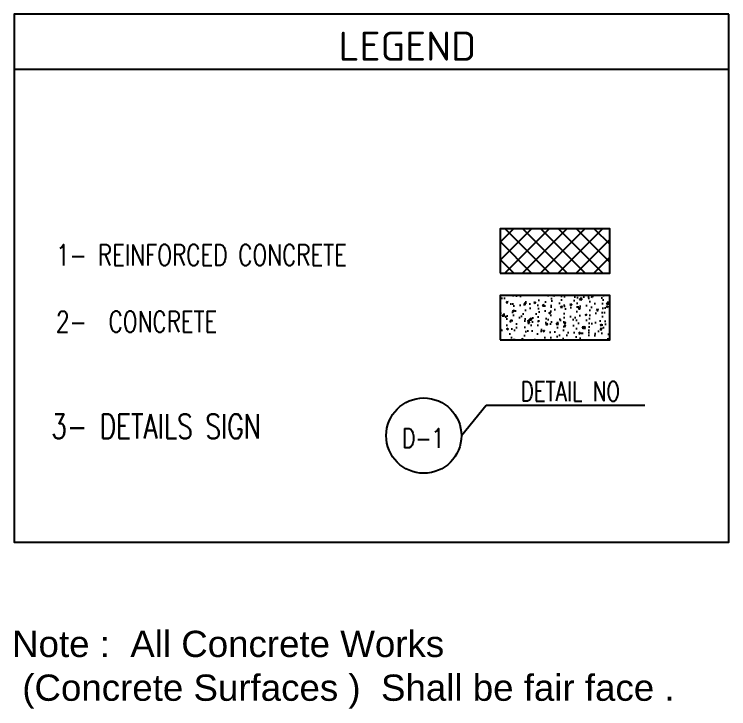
# Model space of a CAD drawing. Extents: x 151242 to 151523, y 158752 to 159354.
# Drawn here: x 151401.07 to 151406.51, y 158930.79 to 158936.08 of the extents above; entities that cross this region are included whole.
import ezdxf

# ---------------------------------------------------------------- set-up
doc = ezdxf.new("R2010")
doc.units = 0
doc.header["$LTSCALE"] = 3
doc.header["$MEASUREMENT"] = 0
for name, color, linetype in [('G-Border', 4, 'CONTINUOUS'), ('G-Text Sub', 3, 'CONTINUOUS'), ('Hatch Concret', 8, 'CONTINUOUS'), ('POLI', 3, 'CONTINUOUS'), ('TEXT', 7, 'CONTINUOUS'), ('TILES', 8, 'CONTINUOUS'), ('TXT', 6, 'CONTINUOUS'), ('wall-out', 7, 'CONTINUOUS')]:
    doc.layers.add(name, color=color, linetype=linetype)
doc.styles.add('1 - 3.5mm', font='isocpeur.ttf', dxfattribs={"height": 3.5})
doc.styles.add('ROMANS', font='romans.shx')

msp = doc.modelspace()

# ---------------------------------------------------------------- hatches: boundary and pattern name
at = {"layer": 'Hatch Concret'}
h = msp.add_hatch(dxfattribs=at)
h.set_pattern_fill('ANSI37', color=8, scale=0.767719, style=0)
h.set_pattern_definition([(45, (151248.01999, 158988.63539), (-0.06785738, 0.06785738), []), (135, (151248.01999, 158988.63539), (-0.06785738, -0.06785738), [])])
h.paths.add_polyline_path([(151405.6033, 158934.1118), (151405.6033, 158934.4495), (151404.768, 158934.4495), (151404.768, 158934.1118)])
at = {"layer": 'TEXT', "linetype": 'Continuous'}
h = msp.add_hatch(dxfattribs=at)
h.set_pattern_fill('AR-CONC', color=8, scale=0.019193, style=0)
h.set_pattern_definition([(50, (151681.65515, 158939.7797), (0.137663504, -0.012043996), [0.014394725, -0.15834197]), (355, (151681.65515, 158939.7797), (-0.0266305, 0.14436798), [0.01151578, -0.12667358]), (100.4514, (151681.66663, 158939.7787), (0.11103311, 0.1323239), [0.01223363, -0.13456997]), (46.1842, (151681.65515, 158939.81809), (0.20483521, -0.03176801), [0.02159209, -0.23751296]), (96.6356, (151681.67222, 158939.81544), (0.1793895, 0.18696211), [0.01835045, -0.20185492]), (351.1842, (151681.65515, 158939.8181), (0.17938935, 0.18696225), [0.01727367, -0.19001036]), (21, (151681.67435, 158939.80849), (0.11456417, -0.077274507), [0.014394725, -0.15834197]), (326, (151681.67435, 158939.8085), (0.04669943, 0.1391778), [0.01151578, -0.12667358]), (71.4514, (151681.6839, 158939.80205), (0.161263645, 0.06190317), [0.01223363, -0.13456997]), (37.5, (151681.655154, 158939.779704), (0.002333837, 0.063892205), [0, -0.12513814, 0, -0.128592873, 0, -0.1271534]), (7.5, (151681.655154, 158939.779704), (0.050490847, 0.075699306), [0, -0.07331713, 0, -0.122259194, 0, -0.04846224]), (327.5, (151681.612353, 158939.779704), (0.102456359, -0.004328949), [0, -0.047982415, 0, -0.149705136, 0, -0.1986472]), (317.5, (151681.59316, 158939.7797), (0.111930724, 0.019213115), [0, -0.06237714, 0, -0.099419565, 0, -0.1410683])])
h.paths.add_polyline_path([(151405.6033, 158933.6051), (151405.6033, 158933.9427), (151404.768, 158933.9427), (151404.768, 158933.6051)])

# ---------------------------------------------------------------- linework, layer by layer
at = {"layer": 'G-Border', "ltscale": 100}
msp.add_line((151406.5095, 158935.6629), (151401.0676, 158935.6629), dxfattribs=at)
at = {"layer": 'TEXT', "color": 7}
for p, q in [((151404.4735, 158932.8744), (151404.6621, 158933.1058)), ((151404.6621, 158933.1058), (151405.8709, 158933.1058))]:
    msp.add_line(p, q, dxfattribs=at)
at = {"layer": 'TEXT', "color": 7, "linetype": 'Continuous'}
msp.add_lwpolyline([(151404.768, 158933.6051), (151405.6033, 158933.6051), (151405.6033, 158933.9427), (151404.768, 158933.9427)], close=True, dxfattribs=at)
at = {"layer": 'TEXT', "color": 7}
msp.add_circle((151404.1869, 158932.8744), 0.2866, dxfattribs=at)
at = {"layer": 'TILES', "color": 7, "linetype": 'Continuous'}
msp.add_lwpolyline([(151404.768, 158934.1118), (151405.6033, 158934.1118), (151405.6033, 158934.4495), (151404.768, 158934.4495)], close=True, dxfattribs=at)
at = {"layer": 'wall-out'}
msp.add_lwpolyline([(151406.5095, 158936.0829), (151401.0676, 158936.0829), (151401.0676, 158932.064), (151406.5095, 158932.064)], close=True, dxfattribs=at)

# ---------------------------------------------------------------- texts
at = {"layer": 'G-Text Sub', "ltscale": 100, "insert": (151404.015, 158935.7289), "char_height": 0.22176, "attachment_point": 7, "style": '1 - 3.5mm'}
msp.add_mtext('\\pi-0.47678;LEGEND', dxfattribs=at)
at = {"layer": 'POLI', "color": 6, "insert": (151401.0508, 158931.3884), "char_height": 0.2, "width": 5.250565, "attachment_point": 1, "style": 'ROMANS'}
msp.add_mtext('{\\fArial|b0|i0|c0|p34;Note :  All Concrete Works\\P (Concrete Surfaces )  Shall be fair face .}', dxfattribs=at)
at = {"layer": 'TXT', "color": 7, "style": 'ROMANS', "width": 0.75}
for s, height, p in [('1- REINFORCED CONCRETE', 0.159941, (151401.3851, 158934.1697)), ('2-  CONCRETE', 0.159941, (151401.3851, 158933.6629)), ('DETAIL NO', 0.14832, (151404.9242, 158933.1373)), ('3- DETAILS SIGN', 0.185406, (151401.3492, 158932.8525)), ('D-1', 0.14832, (151404.0221, 158932.7813))]:
    msp.add_text(s, height=height, dxfattribs=at).set_placement(p)

doc.saveas('drawing.dxf')
